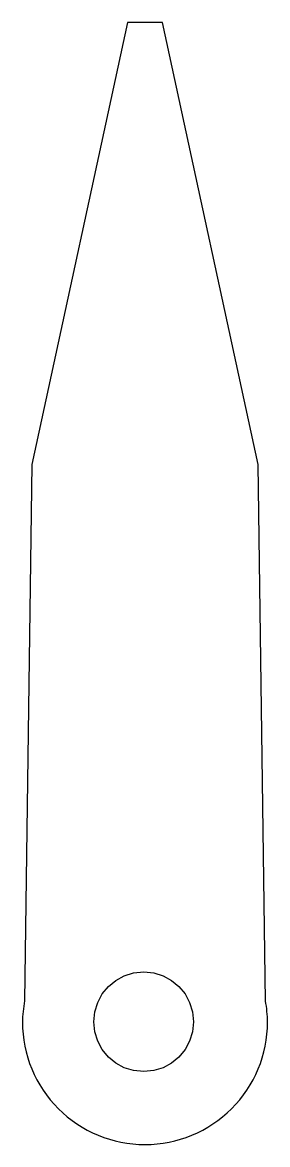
# Model space of a CAD drawing. Extents: x -26.4 to -24, y 65.6 to 76.9.
import ezdxf

# ---------------------------------------------------------------- set-up
doc = ezdxf.new("R2010")
doc.units = 0
doc.layers.add('03VCARVE', color=18, linetype='CONTINUOUS')
doc.layers.add('3BACKPLATE', color=18, linetype='CONTINUOUS')

msp = doc.modelspace()

# ---------------------------------------------------------------- linework, layer by layer
at = {"layer": '03VCARVE'}
msp.add_lwpolyline([(-25.194, 67.364), (-25.093, 67.354), (-24.999, 67.325), (-24.915, 67.279), (-24.841, 67.217), (-24.779, 67.143), (-24.733, 67.059), (-24.704, 66.965), (-24.694, 66.864), (-24.704, 66.763), (-24.733, 66.669), (-24.779, 66.584), (-24.841, 66.51), (-24.915, 66.449), (-24.999, 66.403), (-25.093, 66.374), (-25.194, 66.364), (-25.295, 66.374), (-25.389, 66.403), (-25.474, 66.449), (-25.548, 66.51), (-25.609, 66.584), (-25.655, 66.669), (-25.684, 66.763), (-25.694, 66.864), (-25.684, 66.965), (-25.655, 67.059), (-25.609, 67.143), (-25.548, 67.217), (-25.474, 67.279), (-25.389, 67.325), (-25.295, 67.354)], close=True, dxfattribs=at)
at = {"layer": '3BACKPLATE'}
msp.add_lwpolyline([(-24.045, 72.459), (-25.005, 76.895), (-25.357, 76.895), (-26.317, 72.459), (-26.389, 67.074, 0.043693), (-26.41, 66.861, 0.414214), (-25.181, 65.631, 0.414214), (-23.952, 66.861, 0.043386), (-23.972, 67.072)], format="xyb", close=True, dxfattribs=at)

doc.saveas('drawing.dxf')
